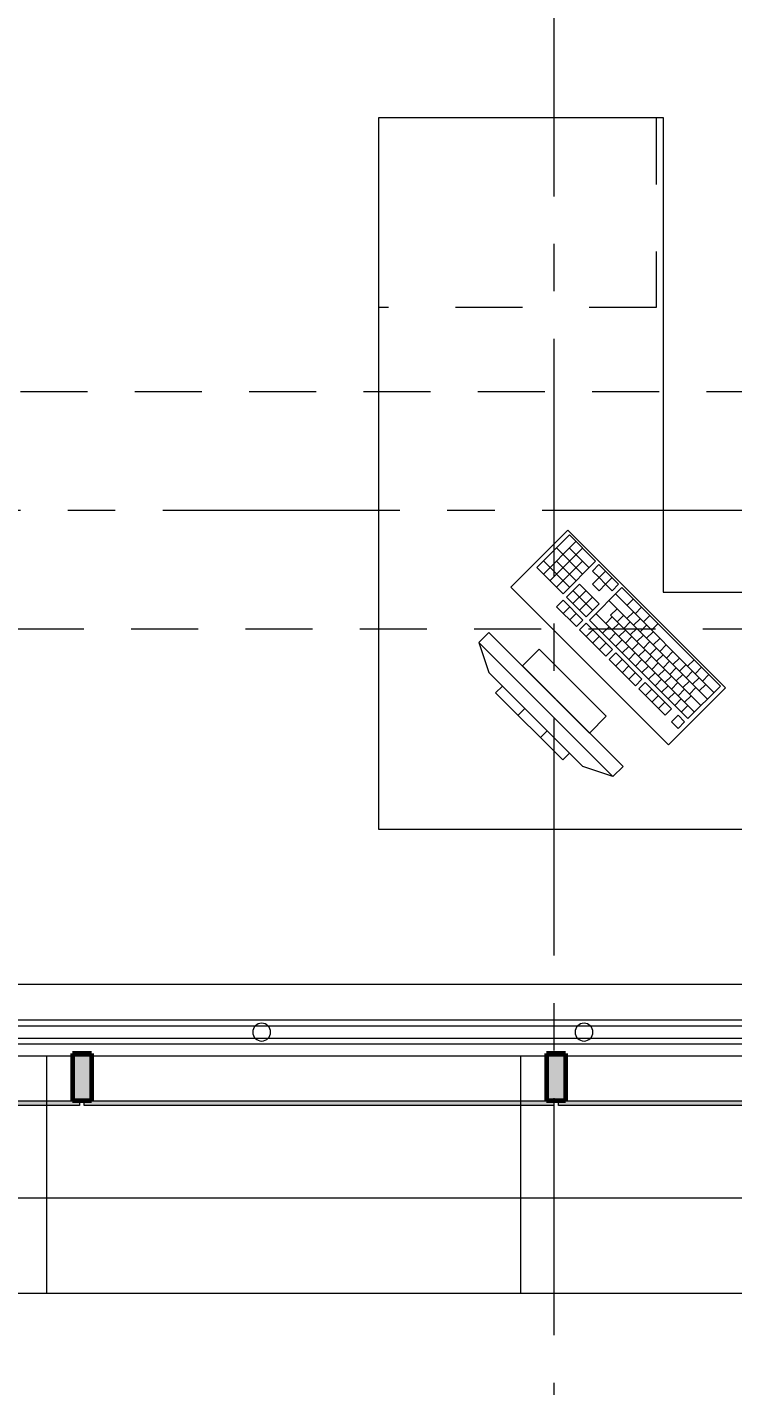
# Model space of a CAD drawing. Header units: inches. Extents: x -38 to 5698, y -33 to 92.
# Drawn here: x 112.459 to 113.948, y 5.605 to 8.468 of the extents above; entities that cross this region are included whole.
import ezdxf

# ---------------------------------------------------------------- set-up
doc = ezdxf.new("R2010")
doc.units = ezdxf.units.IN
doc.header["$MEASUREMENT"] = 0
doc.set_wipeout_variables(frame=1)
doc.header["$PDMODE"] = 1
for name, pattern in [('Hidden Line', [0.195611, 0.141111, -0.0545]), ('Punto & Raya', [0.65, 0.5, -0.075, 0, -0.075]), ('Rayas', [0.282222, 0.141111, -0.141111]), ('Wipeout_Contour', [1, 0, -1])]:
    doc.linetypes.add(name, pattern=pattern)
for name, color, linetype in [('02 _ ARQ _ ALB _ Cotas Ejes', 7, 'Continuous'), ('02 _ ARQ _ ALB _ Ejes Generales', 7, 'Continuous'), ('02 _ ARQ _ ZON _ Espacio.3D', 7, 'Continuous'), ('08 _ STR _ EXT _ 07 Losa Aligerada', 7, 'Continuous'), ('08 _ STR _ EXT _ 09 Vigas', 7, 'Continuous'), ('Acabado - Muros', 7, 'Continuous'), ('Dibujo 2D - General', 7, 'Continuous'), ('Estructura - 04 MURO', 253, 'Continuous'), ('Interior - Escaleras & Barandillas', 7, 'Continuous'), ('Interior - Mobiliario', 7, 'Continuous'), ('Marcador - Secciones', 251, 'Continuous'), ('Notas - Etiquetas', 251, 'Continuous')]:
    doc.layers.add(name, color=color, linetype=linetype)
doc.styles.add('Estilo_Generado_4', font='swisse.ttf')
doc.dimstyles.new('Estilo_Generado__1', dxfattribs={"dimtxt": 0.125, "dimasz": 0.095, "dimexe": 0.18, "dimexo": 0.3, "dimgap": 0, "dimtad": 0, "dimtih": 1, "dimtoh": 1, "dimzin": 0, "dimdsep": 46, "dimtxsty": 'Estilo_Generado_4', "dimblk": 'ARROWHEAD_6', "dimblk1": 'ARROWHEAD_6', "dimblk2": 'ARROWHEAD_6', "dimcen": 0.09, "dimse1": 1, "dimse2": 1, "dimclrd": 144, "dimclre": 144, "dimclrt": 7, "dimadec": 0, "dimazin": 0, "dimtfac": 1, "dimtdec": 4, "dimtmove": 0, "dimatfit": 3, "dimfxl": 1, "dimtolj": 1, "dimtzin": 0, "dimarcsym": 0})
doc.dimstyles.new('Estilo_Generado__8', dxfattribs={"dimtxt": 0.18, "dimasz": 0.0912, "dimexe": 0.18, "dimexo": 0.0625, "dimgap": 0, "dimtad": 0, "dimtih": 1, "dimtoh": 1, "dimdec": 4, "dimzin": 0, "dimdsep": 46, "dimcen": 0.09, "dimadec": 0, "dimazin": 0, "dimtfac": 1, "dimtdec": 4, "dimtmove": 0, "dimatfit": 3, "dimldrblk": 'ARROWHEAD_5', "dimfxl": 1, "dimtolj": 1, "dimtzin": 0, "dimarcsym": 0})

# ---------------------------------------------------------------- blocks, each defined once
blk = doc.blocks.new('ARROWHEAD_6')
at = {"color": 0, "linetype": 'Continuous', "lineweight": 0}
for p, q in [((-0.5, -0.5), (0.5, 0.5)), ((0, 0), (-1, 0))]:
    blk.add_line(p, q, dxfattribs=at)
blk = doc.blocks.new('*D88', base_point=(804.059, 0))
at = {"layer": '02 _ ARQ _ ALB _ Cotas Ejes', "color": 144, "linetype": 'Continuous', "lineweight": -2, "transparency": 16777216}
for p, q in [((108.915, 2.2841), (112.0886, 2.2841)), ((115.725, 2.2841), (112.4761, 2.2841))]:
    blk.add_line(p, q, dxfattribs=at)
at = {"layer": 'Defpoints', "color": 0, "linetype": 'Continuous', "transparency": 16777216}
for p in [(108.82, 7.45), (115.82, 7.45), (115.82, 2.2841)]:
    blk.add_point(p, dxfattribs=at)
at = {"layer": '02 _ ARQ _ ALB _ Cotas Ejes', "color": 144, "linetype": 'Continuous', "lineweight": -2, "transparency": 16777216, "xscale": 0.095, "yscale": 0.095, "zscale": 0.095, "rotation": 180}
blk.add_blockref('ARROWHEAD_6', (108.82, 2.2841), dxfattribs=at)
at = {"layer": '02 _ ARQ _ ALB _ Cotas Ejes', "color": 144, "linetype": 'Continuous', "lineweight": -2, "transparency": 16777216, "xscale": 0.095, "yscale": 0.095, "zscale": 0.095}
blk.add_blockref('ARROWHEAD_6', (115.82, 2.2841), dxfattribs=at)
at = {"layer": '02 _ ARQ _ ALB _ Cotas Ejes', "color": 7, "linetype": 'Continuous', "lineweight": 13, "transparency": 16777216, "insert": (112.2823, 2.2841), "char_height": 0.125, "attachment_point": 5, "style": 'Estilo_Generado_4'}
blk.add_mtext('\\A1;7.00', dxfattribs=at)
blk = doc.blocks.new('ARROWHEAD_5')
at = {"linetype": 'Continuous', "lineweight": 0}
blk.add_hatch(color=0, dxfattribs=at).paths.add_polyline_path([(-1, 0.2679), (0, 0), (-1, -0.2679)])
at = {"color": 0, "linetype": 'Continuous', "lineweight": 0}
blk.add_line((0, 0), (-1, 0), dxfattribs=at)

msp = doc.modelspace()

# ---------------------------------------------------------------- linework, layer by layer
at = {"layer": '02 _ ARQ _ ZON _ Espacio.3D', "color": 254, "linetype": 'Continuous', "lineweight": 0, "flags": 128}
msp.add_lwpolyline([(104.8201, 17.35), (104.8201, 6.45), (117.6487, 6.4499), (117.6487, 7.7), (117.7931, 7.7), (117.793, 6.45), (122.1232, 6.45), (122.1232, 7.7), (122.57, 7.7), (122.57, 16.9), (122.57, 17.4), (116.67, 17.4), (116.67, 16.9), (116.07, 16.9), (116.07, 16.2999), (115.57, 16.2999), (115.57, 17.4), (112.57, 17.4), (112.57, 16.0999), (108.57, 16.0998), (108.57, 17.35)], close=True, dxfattribs=at)
at = {"layer": '08 _ STR _ EXT _ 07 Losa Aligerada', "color": 7, "linetype": 'Continuous', "lineweight": 18, "flags": 128}
msp.add_lwpolyline([(115.87, 43.8736), (108.7699, 43.8736), (108.7699, 39.9), (103.6201, 39.9), (103.6201, 40.95), (100.52, 40.95), (100.52, 37.7), (101.57, 37.7), (101.57, 33.9), (100.67, 33.9), (100.67, 27.9392), (100.17, 27.9392), (100.17, 5.8), (117.7353, 5.8)], dxfattribs=at)
at = {"layer": 'Interior - Mobiliario', "color": 175, "linetype": 'Rayas', "lineweight": 13}
for p, q in [((113.786, 8.2772), (113.786, 7.8772)), ((113.786, 7.8772), (113.201, 7.8772))]:
    msp.add_line(p, q, dxfattribs=at)

# ---------------------------------------------------------------- next in the draw order: wipeouts: each hides what was drawn before it
at = {"color": 254, "linetype": 'Wipeout_Contour', "lineweight": 0, "ltscale": 4906.165759}
msp.add_wipeout([(117.0136, 5.8), (117.0136, 6.35), (100.6701, 6.35), (100.6701, 7.85), (100.17, 7.85), (100.17, 5.8)], dxfattribs=at).dxf.layer = 'Dibujo 2D - General'

# ---------------------------------------------------------------- next in the draw order: hatches: boundary and pattern name
at = {"layer": 'Acabado - Muros', "linetype": 'Continuous', "lineweight": 9}
for points in [[(111.58, 6.195), (112.57, 6.195), (112.57, 6.205), (111.58, 6.205)], [(112.58, 6.195), (113.57, 6.195), (113.57, 6.205), (112.58, 6.205)], [(113.58, 6.195), (114.57, 6.195), (114.57, 6.205), (113.58, 6.205)]]:
    msp.add_hatch(color=250, dxfattribs=at).paths.add_polyline_path(points)
at = {"layer": 'Dibujo 2D - General', "linetype": 'Continuous', "lineweight": 13}
h = msp.add_hatch(dxfattribs=at)
h.set_pattern_fill('CEMENTO_PULIDO_Y_BRUÑADO_FA', color=251, style=0, pattern_type=2)
h.set_pattern_definition([(0, (92.5, 3e-09), (0, 1), []), (90, (92.5, 3e-09), (-1, 0), [])])
h.paths.add_polyline_path([(117.0136, 5.8), (117.0136, 6.35), (100.6701, 6.35), (100.6701, 7.85), (100.17, 7.85), (100.17, 5.8)])

# ---------------------------------------------------------------- next in the draw order: linework, layer by layer
at = {"layer": '02 _ ARQ _ ALB _ Ejes Generales', "color": 252, "linetype": 'Punto & Raya', "lineweight": 13}
msp.add_line((98.3454, 7.45), (147.07, 7.45), dxfattribs=at)
at = {"layer": '08 _ STR _ EXT _ 09 Vigas', "color": 251, "linetype": 'Hidden Line', "lineweight": 13}
for p, q in [((109.07, 7.7), (115.57, 7.7)), ((102.07, 7.2), (144.07, 7.2))]:
    msp.add_line(p, q, dxfattribs=at)
at = {"layer": 'Acabado - Muros', "color": 7, "linetype": 'Continuous', "lineweight": 60}
for p, q in [((112.595, 6.205), (112.555, 6.205)), ((113.595, 6.205), (113.555, 6.205))]:
    msp.add_line(p, q, dxfattribs=at)
at = {"layer": 'Acabado - Muros', "color": 7, "linetype": 'Continuous', "lineweight": 13, "flags": 128}
for points in [[(111.58, 6.195), (111.58, 6.205), (112.57, 6.205), (112.57, 6.195)], [(112.58, 6.195), (112.58, 6.205), (113.57, 6.205), (113.57, 6.195)], [(113.58, 6.195), (113.58, 6.205), (114.57, 6.205), (114.57, 6.195)]]:
    msp.add_lwpolyline(points, close=True, dxfattribs=at)
at = {"layer": 'Dibujo 2D - General', "color": 251, "linetype": 'Continuous', "lineweight": 13, "flags": 128}
msp.add_lwpolyline([(117.0136, 5.8), (117.0136, 6.35), (100.6701, 6.35), (100.6701, 7.85), (100.17, 7.85), (100.17, 5.8)], close=True, dxfattribs=at)
at = {"layer": 'Interior - Mobiliario', "color": 175, "linetype": 'Continuous', "lineweight": 13}
for p, q in [((113.6029, 7.3977), (113.5344, 7.3291)), ((113.6583, 7.3423), (113.6029, 7.3977)), ((113.6168, 7.3838), (113.5482, 7.3153)), ((113.6306, 7.37), (113.5621, 7.3014)), ((113.6309, 7.3149), (113.5755, 7.3702)), ((113.6446, 7.3286), (113.6031, 7.3701)), ((113.6035, 7.2874), (113.5481, 7.3428)), ((113.6172, 7.3011), (113.5757, 7.3427)), ((113.6308, 7.3424), (113.5759, 7.2876)), ((113.5898, 7.2737), (113.6583, 7.3423)), ((113.6653, 7.3354), (113.6515, 7.3216)), ((113.7068, 7.2938), (113.6653, 7.3354)), ((113.5344, 7.3291), (113.5898, 7.2737)), ((113.6515, 7.3216), (113.6654, 7.3078)), ((113.6654, 7.3078), (113.6517, 7.2941)), ((113.6791, 7.3215), (113.6654, 7.3078)), ((113.6792, 7.2939), (113.6654, 7.3078)), ((113.693, 7.3077), (113.6792, 7.2939)), ((113.6241, 7.2942), (113.5967, 7.2668)), ((113.6519, 7.239), (113.6104, 7.2805)), ((113.638, 7.2804), (113.6105, 7.2529)), ((113.6657, 7.2527), (113.6241, 7.2942)), ((113.7137, 7.2869), (113.6452, 7.2183)), ((113.6517, 7.2941), (113.6655, 7.2802)), ((113.6655, 7.2802), (113.6792, 7.2939)), ((113.6792, 7.2939), (113.6931, 7.2801)), ((113.6931, 7.2801), (113.7068, 7.2938)), ((113.9077, 7.0655), (113.7, 7.2732)), ((113.9214, 7.0792), (113.7137, 7.2869)), ((113.5898, 7.2599), (113.5761, 7.2462)), ((113.5761, 7.2462), (113.6177, 7.2047)), ((113.6314, 7.2184), (113.5898, 7.2599)), ((113.6037, 7.2461), (113.59, 7.2324)), ((113.5967, 7.2668), (113.6382, 7.2252)), ((113.6518, 7.2665), (113.6244, 7.2391)), ((113.6382, 7.2252), (113.6657, 7.2527)), ((113.894, 7.0517), (113.6863, 7.2595)), ((113.738, 7.2627), (113.7242, 7.2489)), ((113.7553, 7.2453), (113.7416, 7.2316)), ((113.6175, 7.2322), (113.6038, 7.2185)), ((113.6177, 7.2047), (113.6314, 7.2184)), ((113.6452, 7.2183), (113.8529, 7.0106)), ((113.8666, 7.0243), (113.6589, 7.232)), ((113.6934, 7.225), (113.6796, 7.2113)), ((113.7036, 7.2422), (113.6899, 7.2284)), ((113.8803, 7.038), (113.6899, 7.2284)), ((113.7175, 7.2283), (113.7037, 7.2146)), ((113.7381, 7.2351), (113.7244, 7.2214)), ((113.7519, 7.2212), (113.7382, 7.2075)), ((113.7726, 7.228), (113.7589, 7.2143)), ((113.4333, 7.1924), (113.4121, 7.1711)), ((113.7161, 6.9095), (113.4333, 7.1924)), ((113.6383, 7.2115), (113.6246, 7.1977)), ((113.6246, 7.1977), (113.68, 7.1424)), ((113.6937, 7.1561), (113.6383, 7.2115)), ((113.6521, 7.1976), (113.6384, 7.1839)), ((113.6866, 7.2043), (113.6729, 7.1906)), ((113.7004, 7.1905), (113.6867, 7.1768)), ((113.7072, 7.2111), (113.6935, 7.1974)), ((113.7211, 7.1973), (113.7073, 7.1836)), ((113.7313, 7.2145), (113.7176, 7.2007)), ((113.7451, 7.2006), (113.7314, 7.1869)), ((113.759, 7.1868), (113.7453, 7.173)), ((113.7658, 7.2074), (113.7521, 7.1937)), ((113.7796, 7.1936), (113.7659, 7.1798)), ((113.7899, 7.2107), (113.7762, 7.197)), ((113.4121, 7.1711), (113.6949, 6.8883)), ((113.4121, 7.1711), (113.4333, 7.1075)), ((113.666, 7.1838), (113.6523, 7.1701)), ((113.6798, 7.1699), (113.6661, 7.1562)), ((113.7143, 7.1766), (113.7005, 7.1629)), ((113.7281, 7.1628), (113.7144, 7.1491)), ((113.7349, 7.1834), (113.7212, 7.1697)), ((113.7487, 7.1696), (113.735, 7.1559)), ((113.7728, 7.1729), (113.7591, 7.1592)), ((113.7867, 7.1591), (113.773, 7.1454)), ((113.7935, 7.1797), (113.7798, 7.166)), ((113.8073, 7.1659), (113.7936, 7.1521)), ((113.5393, 7.157), (113.504, 7.1216)), ((113.6808, 7.0156), (113.5393, 7.157)), ((113.68, 7.1424), (113.6937, 7.1561)), ((113.7006, 7.1491), (113.6869, 7.1354)), ((113.6869, 7.1354), (113.7423, 7.08)), ((113.756, 7.0938), (113.7006, 7.1491)), ((113.7145, 7.1353), (113.7007, 7.1216)), ((113.742, 7.1489), (113.7282, 7.1352)), ((113.7558, 7.1351), (113.7421, 7.1214)), ((113.7626, 7.1557), (113.7489, 7.142)), ((113.7764, 7.1419), (113.7627, 7.1282)), ((113.8005, 7.1452), (113.7868, 7.1315)), ((113.8144, 7.1314), (113.8007, 7.1177)), ((113.8212, 7.152), (113.8075, 7.1383)), ((113.835, 7.1382), (113.8213, 7.1244)), ((113.866, 7.1346), (113.8523, 7.1209)), ((113.6313, 6.9095), (113.4333, 7.1075)), ((113.504, 7.1216), (113.6454, 6.9802)), ((113.7283, 7.1215), (113.7146, 7.1077)), ((113.7422, 7.1076), (113.7284, 7.0939)), ((113.7697, 7.1213), (113.7559, 7.1075)), ((113.7835, 7.1074), (113.7698, 7.0937)), ((113.7903, 7.128), (113.7766, 7.1143)), ((113.8041, 7.1142), (113.7904, 7.1005)), ((113.818, 7.1003), (113.8043, 7.0866)), ((113.8282, 7.1175), (113.8145, 7.1038)), ((113.8421, 7.1037), (113.8284, 7.09)), ((113.8489, 7.1243), (113.8352, 7.1106)), ((113.8627, 7.1105), (113.849, 7.0968)), ((113.8816, 7.119), (113.8679, 7.1053)), ((113.8972, 7.1034), (113.8835, 7.0897)), ((113.4616, 7.0792), (113.4474, 7.0651)), ((113.603, 6.9378), (113.4616, 7.0792)), ((113.7423, 7.08), (113.756, 7.0938)), ((113.7629, 7.0868), (113.7492, 7.0731)), ((113.7492, 7.0731), (113.8046, 7.0177)), ((113.8183, 7.0314), (113.7629, 7.0868)), ((113.7768, 7.073), (113.7631, 7.0593)), ((113.7973, 7.0936), (113.7836, 7.0798)), ((113.8112, 7.0797), (113.7975, 7.066)), ((113.8318, 7.0865), (113.8181, 7.0728)), ((113.8457, 7.0727), (113.832, 7.0589)), ((113.8559, 7.0898), (113.8422, 7.0761)), ((113.8529, 7.0106), (113.9214, 7.0792)), ((113.8698, 7.076), (113.8561, 7.0623)), ((113.8766, 7.0966), (113.8629, 7.0829)), ((113.8904, 7.0828), (113.8767, 7.0691)), ((113.4474, 7.0651), (113.5888, 6.9237)), ((113.7906, 7.0591), (113.7769, 7.0454)), ((113.8045, 7.0453), (113.7908, 7.0316)), ((113.825, 7.0659), (113.8113, 7.0521)), ((113.8389, 7.052), (113.8252, 7.0383)), ((113.8595, 7.0588), (113.8458, 7.0451)), ((113.5087, 7.0321), (113.4946, 7.0179)), ((113.6454, 6.9802), (113.6808, 7.0156)), ((113.8046, 7.0177), (113.8183, 7.0314)), ((113.8322, 7.0176), (113.8185, 7.0039)), ((113.846, 7.0037), (113.8322, 7.0176)), ((113.8527, 7.0382), (113.839, 7.0245)), ((113.8185, 7.0039), (113.8323, 6.99)), ((113.8323, 6.99), (113.846, 7.0037)), ((113.5558, 6.9849), (113.5417, 6.9708)), ((113.5888, 6.9237), (113.603, 6.9378)), ((113.6949, 6.8883), (113.6313, 6.9095)), ((113.6949, 6.8883), (113.7161, 6.9095))]:
    msp.add_line(p, q, dxfattribs=at)
at = {"layer": 'Interior - Mobiliario', "color": 175, "linetype": 'Continuous', "lineweight": 13, "flags": 128}
for points in [[(113.201, 6.7772), (113.201, 8.2772), (113.801, 8.2772), (113.801, 7.2772), (114.501, 7.2772), (114.501, 6.7772)], [(113.8116, 6.9555), (113.9318, 7.0757), (113.5994, 7.408), (113.4792, 7.2878)]]:
    msp.add_lwpolyline(points, close=True, dxfattribs=at)

# ---------------------------------------------------------------- next in the draw order: leaders
at = {"layer": 'Notas - Etiquetas', "color": 8, "linetype": 'Continuous', "lineweight": 13, "annotation_type": 0, "has_hookline": 1, "hookline_direction": 1, "text_width": 1.0171}
msp.add_leader([(115.4418, 7.85), (115.4418, 8.383), (114.288, 8.383)], dimstyle='Estilo_Generado__8', dxfattribs=at)

# ---------------------------------------------------------------- next in the draw order: wipeouts: each hides what was drawn before it
at = {"color": 254, "linetype": 'Wipeout_Contour', "lineweight": 0, "ltscale": 3283.272966}
msp.add_wipeout([(100.82, 6.3), (117.6487, 6.3), (117.6487, 6.45), (100.82, 6.45)], dxfattribs=at).dxf.layer = 'Estructura - 04 MURO'

# ---------------------------------------------------------------- next in the draw order: hatches: boundary and pattern name
at = {"layer": 'Acabado - Muros', "linetype": 'Continuous', "lineweight": 0}
for points in [[(112.555, 6.305), (112.555, 6.205), (112.595, 6.205), (112.595, 6.305)], [(113.555, 6.305), (113.555, 6.205), (113.595, 6.205), (113.595, 6.305)]]:
    msp.add_hatch(color=254, dxfattribs=at).paths.add_polyline_path(points)

# ---------------------------------------------------------------- next in the draw order: linework, layer by layer
at = {"layer": 'Acabado - Muros', "color": 7, "linetype": 'Continuous', "lineweight": 60}
for p, q in [((112.595, 6.305), (112.555, 6.305)), ((112.555, 6.305), (112.555, 6.205)), ((112.595, 6.305), (112.595, 6.205)), ((113.555, 6.305), (113.555, 6.205)), ((113.595, 6.305), (113.555, 6.305)), ((113.595, 6.305), (113.595, 6.205))]:
    msp.add_line(p, q, dxfattribs=at)
at = {"layer": 'Estructura - 04 MURO', "color": 7, "linetype": 'Continuous', "lineweight": 13, "flags": 128}
for points in [[(117.6487, 6.45), (100.82, 6.45)], [(100.67, 6.3), (117.6487, 6.3)]]:
    msp.add_lwpolyline(points, dxfattribs=at)
at = {"layer": 'Interior - Escaleras & Barandillas', "color": 161, "linetype": 'Continuous', "lineweight": 13}
for p, q in [((122.4696, 6.3625), (100.7325, 6.3625)), ((122.4696, 6.3625), (100.7325, 6.3625)), ((122.4696, 6.3625), (100.7325, 6.3625)), ((122.4696, 6.375), (100.7825, 6.375)), ((100.7075, 6.3375), (122.4696, 6.3375)), ((100.7075, 6.3375), (122.4696, 6.3375)), ((100.7075, 6.3375), (122.4696, 6.3375)), ((100.7825, 6.325), (122.4696, 6.325))]:
    msp.add_line(p, q, dxfattribs=at)
at = {"layer": 'Interior - Escaleras & Barandillas', "color": 161, "linetype": 'Continuous', "lineweight": 13, "flags": 128}
for points in [[(112.9541, 6.3687, 1), (112.9541, 6.3312, 1)], [(113.6338, 6.3687, 1), (113.6338, 6.3312, 1)]]:
    msp.add_lwpolyline(points, format="xyb", close=True, dxfattribs=at)
at = {"layer": 'Marcador - Secciones', "color": 251, "linetype": 'Punto & Raya', "lineweight": 13}
msp.add_line((113.57, 46.2111), (113.57, 0.8878), dxfattribs=at)

# ---------------------------------------------------------------- next in the draw order: dimensions: what is measured, and where the dimension line sits
at = {"layer": '02 _ ARQ _ ALB _ Cotas Ejes', "color": 144, "linetype": 'Continuous', "lineweight": 13}
dim = msp.add_linear_dim(base=(115.82, 2.2841), p1=(108.82, 7.45), p2=(115.82, 7.45), dimstyle='Estilo_Generado__1', dxfattribs=at)
dim.commit()
dim.dimension.update_dxf_attribs({"geometry": '*D88', "text_midpoint": (112.2823, 2.2841), "dimtype": 160})

doc.saveas('drawing.dxf')
